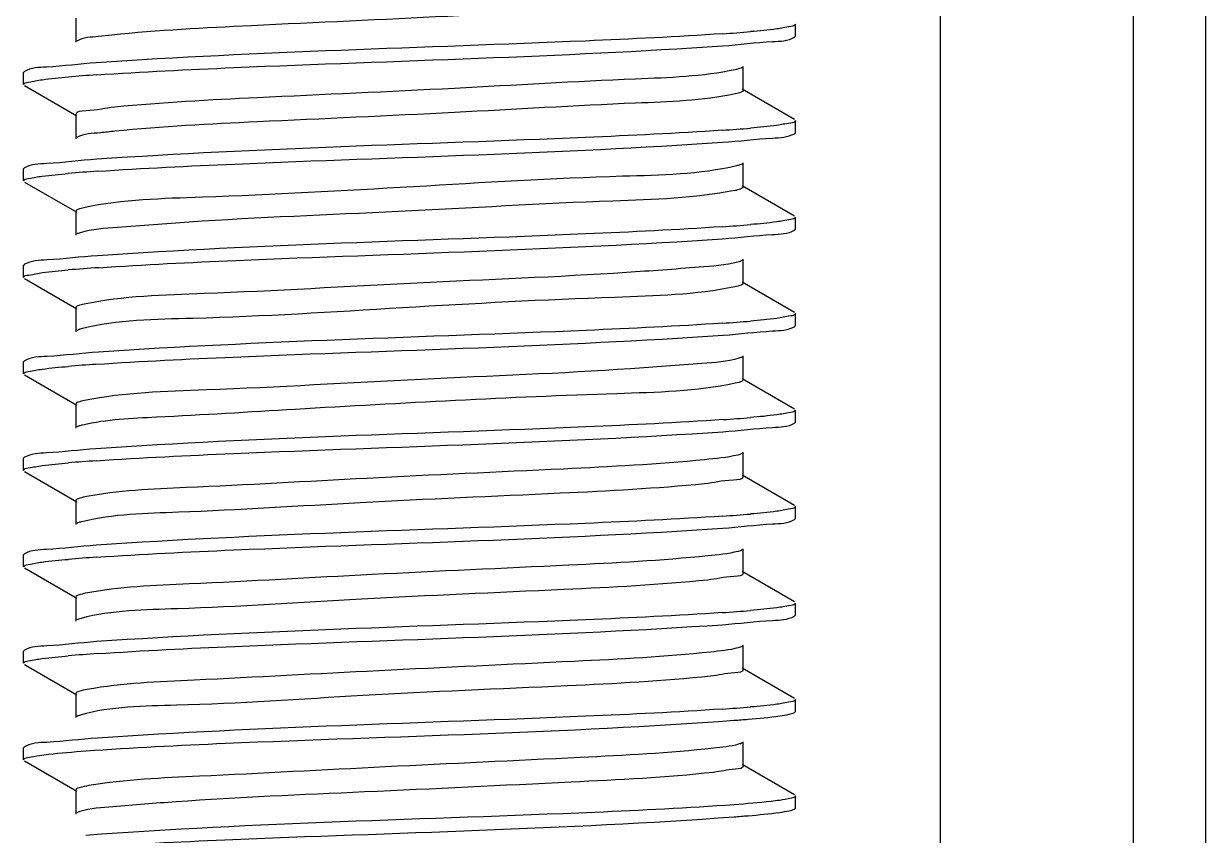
# Model space of a CAD drawing. Extents: x 4995099 to 5303443, y 4627657 to 4889583.
# Drawn here: x 5028854.5 to 5029219.1, y 4752295.8 to 4752546.3 of the extents above; entities that cross this region are included whole.
import ezdxf

# ---------------------------------------------------------------- set-up
doc = ezdxf.new("R2010")
doc.units = 0
doc.header["$LTSCALE"] = 1000
doc.header["$MEASUREMENT"] = 0
doc.layers.get('0').update_dxf_attribs({"color": 4, "linetype": 'CONTINUOUS'})

msp = doc.modelspace()

# ---------------------------------------------------------------- linework, layer by layer
at = {"linetype": 'Continuous'}
for p, q in [((5029137.28, 4754136.29), (5029137.28, 4748210.01)), ((5029196.82, 4754136.29), (5029196.82, 4748210.01)), ((5029219.14, 4754136.29), (5029219.14, 4748210.01)), ((5028870.62, 4752547.97), (5028870.62, 4752540.53)), ((5029092.64, 4752542.39), (5029092.64, 4752546.11)), ((5029092.64, 4752542.39), (5029092.64, 4752546.11)), ((5029092.35, 4752542.06), (5029092.64, 4752542.39)), ((5028854.79, 4752531.55), (5028854.51, 4752531.23)), ((5028854.51, 4752527.51), (5028854.51, 4752531.23)), ((5028854.51, 4752527.51), (5028854.51, 4752531.23)), ((5029076.52, 4752525.65), (5029076.52, 4752533.09)), ((5028854.79, 4752527.18), (5028870.94, 4752517.83)), ((5029092.35, 4752516.67), (5029076.2, 4752526.02)), ((5028870.62, 4752518.21), (5028870.62, 4752510.76)), ((5029092.64, 4752512.62), (5029092.64, 4752516.34)), ((5029092.64, 4752512.62), (5029092.64, 4752516.34)), ((5029092.35, 4752512.3), (5029092.64, 4752512.62)), ((5028854.79, 4752501.79), (5028854.51, 4752501.46)), ((5029076.52, 4752495.88), (5029076.52, 4752503.32)), ((5028854.51, 4752497.74), (5028854.51, 4752501.46)), ((5028854.51, 4752497.74), (5028854.51, 4752501.46)), ((5028854.79, 4752497.41), (5028870.94, 4752488.06)), ((5029092.35, 4752486.9), (5029076.2, 4752496.26)), ((5028870.62, 4752488.44), (5028870.62, 4752481)), ((5029092.64, 4752482.86), (5029092.64, 4752486.58)), ((5029092.64, 4752482.86), (5029092.64, 4752486.58)), ((5029092.35, 4752482.53), (5029092.64, 4752482.86)), ((5029076.52, 4752466.11), (5029076.52, 4752473.56)), ((5028854.79, 4752472.02), (5028854.51, 4752471.7)), ((5028854.51, 4752467.98), (5028854.51, 4752471.7)), ((5028854.51, 4752467.98), (5028854.51, 4752471.7)), ((5028854.79, 4752467.65), (5028870.94, 4752458.3)), ((5029092.35, 4752457.14), (5029076.2, 4752466.49)), ((5029074.91, 4752465.27), (5029073.98, 4752465.06)), ((5028870.62, 4752458.67), (5028870.62, 4752451.23)), ((5029092.64, 4752453.09), (5029092.64, 4752456.81)), ((5029092.64, 4752453.09), (5029092.64, 4752456.81)), ((5029092.35, 4752452.77), (5029092.64, 4752453.09)), ((5029076.52, 4752436.35), (5029076.52, 4752443.79)), ((5028854.79, 4752442.26), (5028854.51, 4752441.93)), ((5028854.51, 4752438.21), (5028854.51, 4752441.93)), ((5028854.51, 4752438.21), (5028854.51, 4752441.93)), ((5028854.79, 4752437.88), (5028870.94, 4752428.53)), ((5029092.35, 4752427.37), (5029076.2, 4752436.73)), ((5029075.25, 4752435.6), (5029074.03, 4752435.3)), ((5028870.62, 4752428.91), (5028870.62, 4752421.47)), ((5029092.64, 4752423.33), (5029092.64, 4752427.05)), ((5029092.64, 4752423.33), (5029092.64, 4752427.05)), ((5029092.35, 4752423), (5029092.64, 4752423.33)), ((5028854.79, 4752412.49), (5028854.51, 4752412.16)), ((5028854.51, 4752408.44), (5028854.51, 4752412.16)), ((5028854.51, 4752408.44), (5028854.51, 4752412.16)), ((5029076.52, 4752406.58), (5029076.52, 4752414.02)), ((5028854.79, 4752408.12), (5028870.94, 4752398.76)), ((5029092.35, 4752397.61), (5029076.2, 4752406.96)), ((5028870.62, 4752399.14), (5028870.62, 4752391.7)), ((5029092.64, 4752393.56), (5029092.64, 4752397.28)), ((5029092.64, 4752393.56), (5029092.64, 4752397.28)), ((5029092.35, 4752393.23), (5029092.64, 4752393.56)), ((5028854.79, 4752382.72), (5028854.51, 4752382.4)), ((5028854.51, 4752378.68), (5028854.51, 4752382.4)), ((5028854.51, 4752378.68), (5028854.51, 4752382.4)), ((5029076.52, 4752376.82), (5029076.52, 4752384.26)), ((5028854.79, 4752378.35), (5028870.94, 4752369)), ((5029092.35, 4752367.84), (5029076.2, 4752377.19)), ((5028870.62, 4752369.38), (5028870.62, 4752361.93)), ((5029092.64, 4752363.79), (5029092.64, 4752367.51)), ((5029092.35, 4752363.47), (5029092.64, 4752363.79)), ((5028854.79, 4752352.96), (5028854.51, 4752352.63)), ((5028854.51, 4752348.91), (5028854.51, 4752352.63)), ((5028854.51, 4752348.91), (5028854.51, 4752352.63)), ((5029076.52, 4752347.05), (5029076.52, 4752354.49)), ((5028854.79, 4752348.58), (5028870.94, 4752339.23)), ((5029092.35, 4752338.07), (5029076.2, 4752347.43)), ((5028870.62, 4752339.61), (5028870.62, 4752332.17)), ((5029092.64, 4752334.03), (5029092.64, 4752337.75)), ((5029092.64, 4752334.03), (5029092.64, 4752337.75)), ((5029092.35, 4752333.7), (5029092.64, 4752334.03)), ((5028854.79, 4752323.19), (5028854.51, 4752322.87)), ((5029076.52, 4752317.28), (5029076.52, 4752324.73)), ((5028854.51, 4752319.15), (5028854.51, 4752322.87)), ((5028854.51, 4752319.15), (5028854.51, 4752322.87)), ((5028854.79, 4752318.82), (5028870.94, 4752309.47)), ((5029092.35, 4752308.31), (5029076.2, 4752317.66)), ((5028870.62, 4752309.84), (5028870.62, 4752302.4)), ((5029092.64, 4752304.26), (5029092.64, 4752307.98)), ((5029092.64, 4752304.26), (5029092.64, 4752307.98)), ((5029092.35, 4752303.94), (5029092.64, 4752304.26))]:
    msp.add_line(p, q, dxfattribs=at)
for centre, radius, start, end in [((5029036.02, 4753053.09), 511.08, 273.8369, 274.8034), ((5028911.26, 4752018.88), 512.73, 93.826, 94.8054), ((5029035.92, 4753024.53), 512.29, 273.8305, 274.8033), ((5028911.57, 4751985.22), 516.64, 93.8044, 94.806), ((5029069.37, 4752517.02), 22.67, 281.5383, 283.132), ((5029035.89, 4752995.13), 512.65, 273.8286, 274.8032), ((5028912.02, 4751949.84), 522.27, 93.7747, 94.806), ((5029035.93, 4752964.87), 512.16, 273.8312, 274.8033), ((5028910.97, 4751933.23), 509.07, 93.8482, 94.803), ((5029036.24, 4752931.27), 508.31, 273.8518, 274.8032), ((5028911.08, 4751902.1), 510.44, 93.8395, 94.8043), ((5029036.02, 4752904.2), 511.02, 273.8372, 274.8034), ((5028911.25, 4751870.15), 512.63, 93.8265, 94.8053), ((5029035.92, 4752875.68), 512.27, 273.8306, 274.8033), ((5028911.56, 4751836.54), 516.49, 93.8052, 94.806), ((5029035.89, 4752846.3), 512.65, 273.8286, 274.8032)]:
    msp.add_arc(centre, radius, start, end, dxfattribs=at)
for points, knots in [([(5029073.62, 4752554.29), (5029063.16, 4752552.24), (5029033.54, 4752551.2), (5028984.01, 4752548.3), (5028930.6, 4752545.97), (5028896.01, 4752544.21), (5028881.69, 4752542.75)], [0, 0, 0, 0, 0.166363, 0.459884, 0.775471, 1, 1, 1, 1]), ([(5029092.64, 4752546.11), (5029092.64, 4752545.57), (5029089.78, 4752545.21), (5029088.34, 4752544.82), (5029086.9, 4752544.63)], [0, 0, 0, 0, 0.271553, 1, 1, 1, 1]), ([(5028881.69, 4752542.75), (5028880.33, 4752542.61), (5028876.78, 4752542.09), (5028872.91, 4752542.05), (5028870.95, 4752540.91)], [0, 0, 0, 0, 0.37517, 1, 1, 1, 1]), ([(5029070.22, 4752543.16), (5029056.11, 4752542.2), (5028991.67, 4752539.09), (5028927.16, 4752537.61), (5028876.9, 4752534.18)], [0, 0, 0, 0, 0.219155, 1, 1, 1, 1]), ([(5029070.14, 4752539.43), (5029075.28, 4752539.78), (5029082.49, 4752540.78), (5029090.35, 4752540.91), (5029092.35, 4752542.06)], [0, 0, 0, 0, 0.690303, 1, 1, 1, 1]), ([(5028877.05, 4752530.47), (5028891.15, 4752531.43), (5028955.51, 4752534.53), (5029019.96, 4752536.02), (5029070.14, 4752539.43)], [0, 0, 0, 0, 0.219327, 1, 1, 1, 1]), ([(5028876.9, 4752534.18), (5028871.78, 4752533.83), (5028864.61, 4752532.84), (5028856.79, 4752532.7), (5028854.79, 4752531.55)], [0, 0, 0, 0, 0.690244, 1, 1, 1, 1]), ([(5029074.09, 4752532.06), (5029064.01, 4752529.91), (5029034.88, 4752529.03), (5028985.83, 4752526.02), (5028932.21, 4752523.75), (5028897.26, 4752521.95), (5028882.64, 4752520.52)], [0, 0, 0, 0, 0.16123, 0.452798, 0.770329, 1, 1, 1, 1]), ([(5029076.2, 4752532.71), (5029075.94, 4752532.57), (5029075.24, 4752532.32), (5029074.53, 4752532.15), (5029074.09, 4752532.06)], [0, 0, 0, 0, 0.394958, 1, 1, 1, 1]), ([(5028854.51, 4752527.51), (5028854.51, 4752528.05), (5028857.34, 4752528.4), (5028858.78, 4752528.79), (5028860.21, 4752528.98)], [0, 0, 0, 0, 0.27161, 1, 1, 1, 1]), ([(5029074.09, 4752524.61), (5029064.01, 4752522.47), (5029034.88, 4752521.59), (5028985.83, 4752518.58), (5028932.21, 4752516.3), (5028897.26, 4752514.51), (5028882.64, 4752513.08)], [0, 0, 0, 0, 0.16123, 0.452798, 0.770329, 1, 1, 1, 1]), ([(5029076.52, 4752525.65), (5029076.52, 4752525.38), (5029075.45, 4752524.92), (5029074.71, 4752524.75), (5029074.09, 4752524.61)], [0, 0, 0, 0, 0.296864, 1, 1, 1, 1]), ([(5028882.64, 4752520.52), (5028879.64, 4752520.22), (5028876.83, 4752519.3), (5028870.62, 4752519.29), (5028870.62, 4752518.21)], [0, 0, 0, 0, 0.734941, 1, 1, 1, 1]), ([(5028882.64, 4752513.08), (5028881.16, 4752512.93), (5028877.3, 4752512.38), (5028873.08, 4752512.38), (5028870.95, 4752511.14)], [0, 0, 0, 0, 0.376916, 1, 1, 1, 1]), ([(5029070.14, 4752513.38), (5029056.05, 4752512.43), (5028991.69, 4752509.33), (5028927.25, 4752507.84), (5028877.05, 4752504.42)], [0, 0, 0, 0, 0.219173, 1, 1, 1, 1]), ([(5029092.64, 4752516.34), (5029092.64, 4752515.8), (5029089.77, 4752515.45), (5029088.33, 4752515.05), (5029086.88, 4752514.87)], [0, 0, 0, 0, 0.271502, 1, 1, 1, 1]), ([(5028877.29, 4752500.72), (5028891.4, 4752501.67), (5028955.68, 4752504.77), (5029020.03, 4752506.26), (5029070.12, 4752509.66)], [0, 0, 0, 0, 0.219774, 1, 1, 1, 1]), ([(5029070.12, 4752509.66), (5029075.27, 4752510.01), (5029082.48, 4752511.01), (5029090.34, 4752511.15), (5029092.35, 4752512.3)], [0, 0, 0, 0, 0.690321, 1, 1, 1, 1]), ([(5028877.05, 4752504.42), (5028871.9, 4752504.07), (5028864.67, 4752503.07), (5028856.8, 4752502.94), (5028854.79, 4752501.79)], [0, 0, 0, 0, 0.690375, 1, 1, 1, 1]), ([(5029074.52, 4752502.39), (5029063.04, 4752499.7), (5029029.4, 4752499.21), (5028974.6, 4752495.87), (5028919.28, 4752492.79), (5028885.1, 4752492), (5028873.12, 4752489.49)], [0, 0, 0, 0, 0.175258, 0.495335, 0.818042, 1, 1, 1, 1]), ([(5029076.2, 4752502.95), (5029075.99, 4752502.83), (5029075.43, 4752502.62), (5029074.86, 4752502.47), (5029074.52, 4752502.39)], [0, 0, 0, 0, 0.404749, 1, 1, 1, 1]), ([(5028854.51, 4752497.74), (5028854.51, 4752498.28), (5028857.36, 4752498.64), (5028858.81, 4752499.03), (5028860.25, 4752499.22)], [0, 0, 0, 0, 0.271508, 1, 1, 1, 1]), ([(5029073.9, 4752494.81), (5029061.6, 4752492.29), (5029026.72, 4752491.52), (5028970.77, 4752488.01), (5028919.63, 4752486.23), (5028887.01, 4752483.62), (5028875.66, 4752482.83), (5028871.94, 4752481.76)], [0, 0, 0, 0, 0.186159, 0.513431, 0.833084, 0.942545, 1, 1, 1, 1]), ([(5029076.52, 4752495.88), (5029076.52, 4752495.65), (5029075.66, 4752495.21), (5029075.03, 4752495.06), (5029074.52, 4752494.94)], [0, 0, 0, 0, 0.303897, 1, 1, 1, 1]), ([(5028873.12, 4752489.49), (5028872.49, 4752489.35), (5028871.73, 4752489.18), (5028870.62, 4752488.71), (5028870.62, 4752488.44)], [0, 0, 0, 0, 0.704936, 1, 1, 1, 1]), ([(5029070.12, 4752483.62), (5029056.06, 4752482.66), (5028991.79, 4752479.57), (5028927.43, 4752478.07), (5028877.29, 4752474.68)], [0, 0, 0, 0, 0.219017, 1, 1, 1, 1]), ([(5029092.64, 4752486.58), (5029092.64, 4752486.04), (5029089.77, 4752485.68), (5029088.32, 4752485.29), (5029086.88, 4752485.1)], [0, 0, 0, 0, 0.271487, 1, 1, 1, 1]), ([(5028871.94, 4752481.76), (5028871.74, 4752481.7), (5028871.41, 4752481.59), (5028871.08, 4752481.45), (5028870.95, 4752481.37)], [0, 0, 0, 0, 0.573147, 1, 1, 1, 1]), ([(5028877.64, 4752470.98), (5028891.77, 4752471.93), (5028955.94, 4752475.01), (5029020.19, 4752476.5), (5029070.15, 4752479.9)], [0, 0, 0, 0, 0.220437, 1, 1, 1, 1]), ([(5029070.15, 4752479.9), (5029075.29, 4752480.25), (5029082.5, 4752481.25), (5029090.35, 4752481.38), (5029092.35, 4752482.53)], [0, 0, 0, 0, 0.690296, 1, 1, 1, 1]), ([(5028877.29, 4752474.68), (5028872.08, 4752474.32), (5028864.78, 4752473.31), (5028856.82, 4752473.19), (5028854.79, 4752472.02)], [0, 0, 0, 0, 0.690579, 1, 1, 1, 1]), ([(5029074.91, 4752472.71), (5029071, 4752471.7), (5029059.43, 4752470.84), (5029026.53, 4752468.32), (5028975.5, 4752466.5), (5028919.88, 4752463), (5028885.32, 4752462.25), (5028873.17, 4752459.73)], [0, 0, 0, 0, 0.059883, 0.170869, 0.490784, 0.815924, 1, 1, 1, 1]), ([(5029076.2, 4752473.18), (5029076.03, 4752473.08), (5029075.6, 4752472.91), (5029075.16, 4752472.78), (5029074.91, 4752472.71)], [0, 0, 0, 0, 0.415919, 1, 1, 1, 1]), ([(5028854.51, 4752467.98), (5028854.51, 4752468.52), (5028857.4, 4752468.88), (5028858.85, 4752469.27), (5028860.31, 4752469.46)], [0, 0, 0, 0, 0.271323, 1, 1, 1, 1]), ([(5029076.52, 4752466.11), (5029076.52, 4752465.92), (5029075.85, 4752465.52), (5029075.32, 4752465.38), (5029074.91, 4752465.27)], [0, 0, 0, 0, 0.312635, 1, 1, 1, 1]), ([(5029073.98, 4752465.06), (5029061.86, 4752462.54), (5029027.37, 4752461.73), (5028971.69, 4752458.71), (5028917, 4752455.15), (5028883.48, 4752454.96), (5028872.29, 4752452.09)], [0, 0, 0, 0, 0.183768, 0.508585, 0.828555, 1, 1, 1, 1]), ([(5028873.17, 4752459.73), (5028872.53, 4752459.6), (5028871.76, 4752459.42), (5028870.62, 4752458.95), (5028870.62, 4752458.67)], [0, 0, 0, 0, 0.705352, 1, 1, 1, 1]), ([(5029092.64, 4752456.81), (5029092.64, 4752456.27), (5029089.78, 4752455.91), (5029088.33, 4752455.52), (5029086.89, 4752455.33)], [0, 0, 0, 0, 0.271507, 1, 1, 1, 1]), ([(5028872.29, 4752452.09), (5028872.02, 4752452.02), (5028871.56, 4752451.89), (5028871.12, 4752451.71), (5028870.95, 4752451.61)], [0, 0, 0, 0, 0.58569, 1, 1, 1, 1]), ([(5029070.15, 4752453.85), (5029056.14, 4752452.9), (5028991.96, 4752449.81), (5028927.72, 4752448.3), (5028877.64, 4752444.93)], [0, 0, 0, 0, 0.218687, 1, 1, 1, 1]), ([(5029070.38, 4752450.15), (5029075.47, 4752450.5), (5029082.6, 4752451.48), (5029090.37, 4752451.63), (5029092.35, 4752452.77)], [0, 0, 0, 0, 0.690104, 1, 1, 1, 1]), ([(5028876.8, 4752441.16), (5028890.92, 4752442.12), (5028955.45, 4752445.23), (5029020.05, 4752446.71), (5029070.38, 4752450.15)], [0, 0, 0, 0, 0.219037, 1, 1, 1, 1]), ([(5028877.64, 4752444.93), (5028872.35, 4752444.58), (5028864.93, 4752443.55), (5028856.85, 4752443.44), (5028854.79, 4752442.26)], [0, 0, 0, 0, 0.690854, 1, 1, 1, 1]), ([(5029075.25, 4752443.04), (5029071.56, 4752441.96), (5029060.25, 4752441.18), (5029027.67, 4752438.56), (5028976.52, 4752436.79), (5028920.52, 4752433.27), (5028885.59, 4752432.5), (5028873.25, 4752429.98)], [0, 0, 0, 0, 0.057053, 0.166257, 0.485855, 0.813479, 1, 1, 1, 1]), ([(5029076.2, 4752443.41), (5029076.07, 4752443.34), (5029075.76, 4752443.2), (5029075.44, 4752443.1), (5029075.25, 4752443.04)], [0, 0, 0, 0, 0.42873, 1, 1, 1, 1]), ([(5028854.51, 4752438.21), (5028854.51, 4752438.75), (5028857.35, 4752439.11), (5028858.79, 4752439.5), (5028860.23, 4752439.68)], [0, 0, 0, 0, 0.271601, 1, 1, 1, 1]), ([(5029076.52, 4752436.35), (5029076.52, 4752436.19), (5029076.02, 4752435.82), (5029075.58, 4752435.7), (5029075.25, 4752435.6)], [0, 0, 0, 0, 0.323571, 1, 1, 1, 1]), ([(5029074.03, 4752435.3), (5029062.07, 4752432.79), (5029016.44, 4752431.65), (5028957.04, 4752428.44), (5028902.21, 4752425.05), (5028880.15, 4752424.14), (5028872.68, 4752422.42)], [0, 0, 0, 0, 0.18168, 0.674077, 0.886101, 1, 1, 1, 1]), ([(5028873.25, 4752429.98), (5028872.59, 4752429.84), (5028871.8, 4752429.67), (5028870.62, 4752429.19), (5028870.62, 4752428.91)], [0, 0, 0, 0, 0.706175, 1, 1, 1, 1]), ([(5029092.64, 4752427.05), (5029092.64, 4752426.51), (5029089.8, 4752426.15), (5029088.37, 4752425.76), (5029086.94, 4752425.57)], [0, 0, 0, 0, 0.271649, 1, 1, 1, 1]), ([(5028872.68, 4752422.42), (5028872.33, 4752422.33), (5028871.74, 4752422.18), (5028871.16, 4752421.97), (5028870.95, 4752421.84)], [0, 0, 0, 0, 0.596673, 1, 1, 1, 1]), ([(5029070.38, 4752424.1), (5029056.28, 4752423.14), (5028991.75, 4752420.03), (5028927.14, 4752418.55), (5028876.8, 4752415.11)], [0, 0, 0, 0, 0.218917, 1, 1, 1, 1]), ([(5029070.22, 4752420.37), (5029075.34, 4752420.72), (5029082.53, 4752421.71), (5029090.35, 4752421.85), (5029092.35, 4752423)], [0, 0, 0, 0, 0.690241, 1, 1, 1, 1]), ([(5028876.9, 4752411.4), (5028891, 4752412.36), (5028955.44, 4752415.46), (5029019.96, 4752416.95), (5029070.22, 4752420.37)], [0, 0, 0, 0, 0.219094, 1, 1, 1, 1]), ([(5028876.8, 4752415.11), (5028871.71, 4752414.76), (5028864.56, 4752413.77), (5028856.78, 4752413.63), (5028854.79, 4752412.49)], [0, 0, 0, 0, 0.690151, 1, 1, 1, 1]), ([(5029064.64, 4752411.72), (5029050.14, 4752410.3), (5029015.42, 4752408.51), (5028962.04, 4752406.22), (5028912.91, 4752403.29), (5028883.64, 4752402.3), (5028873.36, 4752400.24)], [0, 0, 0, 0, 0.227968, 0.544065, 0.835946, 1, 1, 1, 1]), ([(5029076.2, 4752413.65), (5029075.78, 4752413.41), (5029071.94, 4752412.39), (5029068.06, 4752412.06), (5029064.64, 4752411.72)], [0, 0, 0, 0, 0.122428, 1, 1, 1, 1]), ([(5028854.51, 4752408.44), (5028854.51, 4752408.98), (5028857.34, 4752409.34), (5028858.78, 4752409.73), (5028860.21, 4752409.91)], [0, 0, 0, 0, 0.27163, 1, 1, 1, 1]), ([(5029064.64, 4752404.28), (5029049.83, 4752402.82), (5029014.39, 4752401), (5028960.2, 4752398.79), (5028911.17, 4752395.52), (5028882.17, 4752394.97), (5028872.46, 4752392.6)], [0, 0, 0, 0, 0.231868, 0.552576, 0.844286, 1, 1, 1, 1]), ([(5029076.52, 4752406.58), (5029076.53, 4752405.51), (5029070.39, 4752405.49), (5029067.6, 4752404.58), (5029064.64, 4752404.28)], [0, 0, 0, 0, 0.265144, 1, 1, 1, 1]), ([(5028873.36, 4752400.24), (5028872.67, 4752400.1), (5028871.86, 4752399.91), (5028870.62, 4752399.43), (5028870.62, 4752399.14)], [0, 0, 0, 0, 0.707243, 1, 1, 1, 1]), ([(5029092.64, 4752397.28), (5029092.64, 4752396.74), (5029089.78, 4752396.38), (5029088.34, 4752395.99), (5029086.9, 4752395.8)], [0, 0, 0, 0, 0.271555, 1, 1, 1, 1]), ([(5028872.46, 4752392.6), (5028872.16, 4752392.52), (5028871.64, 4752392.38), (5028871.14, 4752392.19), (5028870.95, 4752392.08)], [0, 0, 0, 0, 0.590543, 1, 1, 1, 1]), ([(5029070.22, 4752394.33), (5029056.12, 4752393.37), (5028991.67, 4752390.26), (5028927.15, 4752388.78), (5028876.9, 4752385.35)], [0, 0, 0, 0, 0.219151, 1, 1, 1, 1]), ([(5029070.15, 4752390.6), (5029075.29, 4752390.95), (5029082.49, 4752391.95), (5029090.35, 4752392.08), (5029092.35, 4752393.23)], [0, 0, 0, 0, 0.690302, 1, 1, 1, 1]), ([(5028877.04, 4752381.64), (5028891.14, 4752382.6), (5028955.51, 4752385.7), (5029019.96, 4752387.19), (5029070.15, 4752390.6)], [0, 0, 0, 0, 0.219316, 1, 1, 1, 1]), ([(5028876.9, 4752385.35), (5028871.78, 4752385), (5028864.61, 4752384.01), (5028856.79, 4752383.87), (5028854.79, 4752382.72)], [0, 0, 0, 0, 0.690241, 1, 1, 1, 1]), ([(5029065.58, 4752382.05), (5029051.31, 4752380.59), (5029016.77, 4752378.83), (5028963.39, 4752376.5), (5028913.79, 4752373.6), (5028884.11, 4752372.55), (5028873.59, 4752370.52)], [0, 0, 0, 0, 0.223808, 0.539121, 0.832916, 1, 1, 1, 1]), ([(5029076.2, 4752383.88), (5029075.81, 4752383.66), (5029072.29, 4752382.69), (5029068.72, 4752382.38), (5029065.58, 4752382.05)], [0, 0, 0, 0, 0.124553, 1, 1, 1, 1]), ([(5028854.51, 4752378.68), (5028854.51, 4752379.22), (5028857.34, 4752379.57), (5028858.78, 4752379.96), (5028860.21, 4752380.15)], [0, 0, 0, 0, 0.271612, 1, 1, 1, 1]), ([(5029065.58, 4752374.61), (5029050.82, 4752373.1), (5029015.19, 4752371.28), (5028960.53, 4752369.08), (5028911.12, 4752365.63), (5028881.84, 4752365.3), (5028872.21, 4752362.77)], [0, 0, 0, 0, 0.229779, 0.552271, 0.845852, 1, 1, 1, 1]), ([(5029076.52, 4752376.82), (5029076.53, 4752375.82), (5029070.9, 4752375.71), (5029068.32, 4752374.89), (5029065.58, 4752374.61)], [0, 0, 0, 0, 0.265825, 1, 1, 1, 1]), ([(5028873.59, 4752370.52), (5028872.84, 4752370.37), (5028871.97, 4752370.17), (5028870.62, 4752369.69), (5028870.62, 4752369.38)], [0, 0, 0, 0, 0.709559, 1, 1, 1, 1]), ([(5029092.64, 4752367.51), (5029092.64, 4752366.97), (5029089.77, 4752366.62), (5029088.33, 4752366.22), (5029086.89, 4752366.04)], [0, 0, 0, 0, 0.271503, 1, 1, 1, 1]), ([(5029070.15, 4752364.56), (5029056.06, 4752363.6), (5028991.69, 4752360.5), (5028927.24, 4752359.01), (5028877.04, 4752355.59)], [0, 0, 0, 0, 0.219176, 1, 1, 1, 1]), ([(5029070.12, 4752360.83), (5029075.27, 4752361.18), (5029082.48, 4752362.18), (5029090.34, 4752362.32), (5029092.35, 4752363.47)], [0, 0, 0, 0, 0.690321, 1, 1, 1, 1]), ([(5028872.21, 4752362.77), (5028871.96, 4752362.7), (5028871.53, 4752362.58), (5028871.11, 4752362.4), (5028870.95, 4752362.31)], [0, 0, 0, 0, 0.582657, 1, 1, 1, 1]), ([(5028877.28, 4752351.89), (5028891.39, 4752352.84), (5028955.67, 4752355.94), (5029020.03, 4752357.43), (5029070.12, 4752360.83)], [0, 0, 0, 0, 0.219756, 1, 1, 1, 1]), ([(5028877.04, 4752355.59), (5028871.89, 4752355.24), (5028864.67, 4752354.24), (5028856.8, 4752354.11), (5028854.79, 4752352.96)], [0, 0, 0, 0, 0.690369, 1, 1, 1, 1]), ([(5029066.49, 4752352.38), (5029052.52, 4752350.89), (5029018.36, 4752349.15), (5028965.21, 4752346.78), (5028915.16, 4752343.98), (5028884.99, 4752342.79), (5028874.1, 4752340.84)], [0, 0, 0, 0, 0.218693, 0.532071, 0.827808, 1, 1, 1, 1]), ([(5029076.2, 4752354.12), (5029075.84, 4752353.91), (5029072.63, 4752352.99), (5029069.35, 4752352.69), (5029066.49, 4752352.38)], [0, 0, 0, 0, 0.126851, 1, 1, 1, 1]), ([(5028854.51, 4752348.91), (5028854.51, 4752349.45), (5028857.36, 4752349.81), (5028858.8, 4752350.2), (5028860.24, 4752350.39)], [0, 0, 0, 0, 0.271513, 1, 1, 1, 1]), ([(5029076.52, 4752347.05), (5029076.53, 4752346.13), (5029071.39, 4752345.95), (5029069, 4752345.21), (5029066.49, 4752344.94)], [0, 0, 0, 0, 0.266653, 1, 1, 1, 1]), ([(5029066.49, 4752344.94), (5029051.8, 4752343.37), (5029016.01, 4752341.56), (5028960.96, 4752339.38), (5028911.15, 4752335.75), (5028881.59, 4752335.64), (5028872.02, 4752332.95)], [0, 0, 0, 0, 0.227419, 0.551484, 0.846998, 1, 1, 1, 1]), ([(5028874.1, 4752340.84), (5028873.22, 4752340.69), (5028872.24, 4752340.46), (5028870.62, 4752339.97), (5028870.62, 4752339.61)], [0, 0, 0, 0, 0.714126, 1, 1, 1, 1]), ([(5029092.64, 4752337.75), (5029092.64, 4752337.21), (5029089.77, 4752336.85), (5029088.32, 4752336.46), (5029086.88, 4752336.27)], [0, 0, 0, 0, 0.271487, 1, 1, 1, 1]), ([(5029070.12, 4752334.79), (5029056.06, 4752333.83), (5028991.78, 4752330.74), (5028927.42, 4752329.24), (5028877.28, 4752325.84)], [0, 0, 0, 0, 0.219025, 1, 1, 1, 1]), ([(5028872.02, 4752332.95), (5028871.81, 4752332.89), (5028871.44, 4752332.78), (5028871.09, 4752332.63), (5028870.95, 4752332.54)], [0, 0, 0, 0, 0.575512, 1, 1, 1, 1]), ([(5028873.65, 4752321.87), (5028888.02, 4752322.92), (5028954.73, 4752326.17), (5029021.54, 4752327.48), (5029073.77, 4752331.32)], [0, 0, 0, 0, 0.215786, 1, 1, 1, 1]), ([(5029073.77, 4752331.32), (5029075.21, 4752331.43), (5029079.9, 4752331.8), (5029084.6, 4752332.22), (5029087.82, 4752332.68)], [0, 0, 0, 0, 0.307514, 1, 1, 1, 1]), ([(5029087.82, 4752332.68), (5029088.81, 4752332.82), (5029090.32, 4752333.08), (5029091.87, 4752333.43), (5029092.35, 4752333.7)], [0, 0, 0, 0, 0.642945, 1, 1, 1, 1]), ([(5028877.28, 4752325.84), (5028872.08, 4752325.49), (5028864.78, 4752324.48), (5028856.82, 4752324.36), (5028854.79, 4752323.19)], [0, 0, 0, 0, 0.690571, 1, 1, 1, 1]), ([(5029076.2, 4752324.35), (5029075.86, 4752324.15), (5029072.95, 4752323.29), (5029069.96, 4752323), (5029067.37, 4752322.71)], [0, 0, 0, 0, 0.129326, 1, 1, 1, 1]), ([(5028854.51, 4752319.15), (5028854.51, 4752319.62), (5028856.92, 4752320.01), (5028858.18, 4752320.34), (5028859.41, 4752320.51)], [0, 0, 0, 0, 0.274205, 1, 1, 1, 1]), ([(5028859.41, 4752320.51), (5028860.32, 4752320.64), (5028865.05, 4752321.21), (5028869.81, 4752321.59), (5028873.65, 4752321.87)], [0, 0, 0, 0, 0.191525, 1, 1, 1, 1]), ([(5029067.37, 4752322.71), (5029053.7, 4752321.19), (5029019.93, 4752319.48), (5028967.03, 4752317.07), (5028916.55, 4752314.34), (5028885.91, 4752313.04), (5028874.66, 4752311.17)], [0, 0, 0, 0, 0.213597, 0.525045, 0.822717, 1, 1, 1, 1]), ([(5029076.52, 4752317.28), (5029076.53, 4752316.44), (5029071.86, 4752316.19), (5029069.66, 4752315.53), (5029067.37, 4752315.27)], [0, 0, 0, 0, 0.267648, 1, 1, 1, 1]), ([(5029067.37, 4752315.27), (5029052.77, 4752313.64), (5029016.84, 4752311.94), (5028961.59, 4752309.19), (5028914.35, 4752307.3), (5028885.16, 4752304.89), (5028875.15, 4752304.12), (5028871.86, 4752303.14)], [0, 0, 0, 0, 0.224806, 0.550241, 0.84772, 0.947459, 1, 1, 1, 1]), ([(5028874.66, 4752311.17), (5028873.64, 4752311.01), (5028872.53, 4752310.74), (5028870.62, 4752310.25), (5028870.62, 4752309.84)], [0, 0, 0, 0, 0.71787, 1, 1, 1, 1]), ([(5029073.77, 4752305.28), (5029059.45, 4752304.22), (5028992.74, 4752300.97), (5028925.94, 4752299.65), (5028873.65, 4752295.82)], [0, 0, 0, 0, 0.214949, 1, 1, 1, 1]), ([(5029087.82, 4752306.63), (5029086.93, 4752306.51), (5029082.26, 4752305.93), (5029077.56, 4752305.56), (5029073.77, 4752305.28)], [0, 0, 0, 0, 0.191311, 1, 1, 1, 1]), ([(5029092.64, 4752307.98), (5029092.64, 4752307.52), (5029090.28, 4752307.12), (5029089.03, 4752306.8), (5029087.82, 4752306.63)], [0, 0, 0, 0, 0.274554, 1, 1, 1, 1]), ([(5028871.86, 4752303.14), (5028871.68, 4752303.08), (5028871.37, 4752302.98), (5028871.07, 4752302.85), (5028870.95, 4752302.78)], [0, 0, 0, 0, 0.569048, 1, 1, 1, 1]), ([(5028873.49, 4752292.09), (5028887.85, 4752293.15), (5028954.59, 4752296.4), (5029021.43, 4752297.71), (5029073.72, 4752301.55)], [0, 0, 0, 0, 0.215407, 1, 1, 1, 1]), ([(5029073.72, 4752301.55), (5029075.16, 4752301.66), (5029079.87, 4752302.03), (5029084.57, 4752302.45), (5029087.81, 4752302.91)], [0, 0, 0, 0, 0.307504, 1, 1, 1, 1]), ([(5029087.81, 4752302.91), (5029088.8, 4752303.05), (5029090.32, 4752303.31), (5029091.87, 4752303.66), (5029092.35, 4752303.94)], [0, 0, 0, 0, 0.643054, 1, 1, 1, 1])]:
    msp.add_open_spline(points, degree=3, knots=knots, dxfattribs=at)
for points in [[(5029086.9, 4752544.63), (5029084.22, 4752544.29), (5029081.51, 4752544.04), (5029078.81, 4752543.81)], [(5028860.21, 4752528.98), (5028862.9, 4752529.33), (5028865.61, 4752529.58), (5028868.31, 4752529.81)], [(5029086.88, 4752514.87), (5029084.2, 4752514.52), (5029081.51, 4752514.27), (5029078.82, 4752514.04)], [(5028860.25, 4752499.22), (5028862.92, 4752499.56), (5028865.6, 4752499.81), (5028868.29, 4752500.04)], [(5029086.88, 4752485.1), (5029084.2, 4752484.75), (5029081.51, 4752484.5), (5029078.82, 4752484.27)], [(5028860.31, 4752469.46), (5028862.95, 4752469.8), (5028865.61, 4752470.05), (5028868.26, 4752470.27)], [(5029086.89, 4752455.33), (5029084.21, 4752454.99), (5029081.51, 4752454.74), (5029078.82, 4752454.51)], [(5028860.23, 4752439.68), (5028862.92, 4752440.03), (5028865.63, 4752440.29), (5028868.34, 4752440.52)], [(5029086.94, 4752425.57), (5029084.23, 4752425.22), (5029081.52, 4752424.97), (5029078.8, 4752424.74)], [(5028860.21, 4752409.91), (5028862.91, 4752410.27), (5028865.62, 4752410.52), (5028868.33, 4752410.75)], [(5029086.9, 4752395.8), (5029084.22, 4752395.46), (5029081.51, 4752395.21), (5029078.81, 4752394.98)], [(5028860.21, 4752380.15), (5028862.9, 4752380.5), (5028865.61, 4752380.75), (5028868.31, 4752380.98)], [(5029086.89, 4752366.04), (5029084.2, 4752365.69), (5029081.51, 4752365.44), (5029078.82, 4752365.21)], [(5028860.24, 4752350.39), (5028862.92, 4752350.73), (5028865.6, 4752350.98), (5028868.29, 4752351.21)], [(5029086.88, 4752336.27), (5029084.2, 4752335.92), (5029081.51, 4752335.67), (5029078.82, 4752335.44)]]:
    msp.add_open_spline(points, degree=3, dxfattribs=at)

doc.saveas('drawing.dxf')
